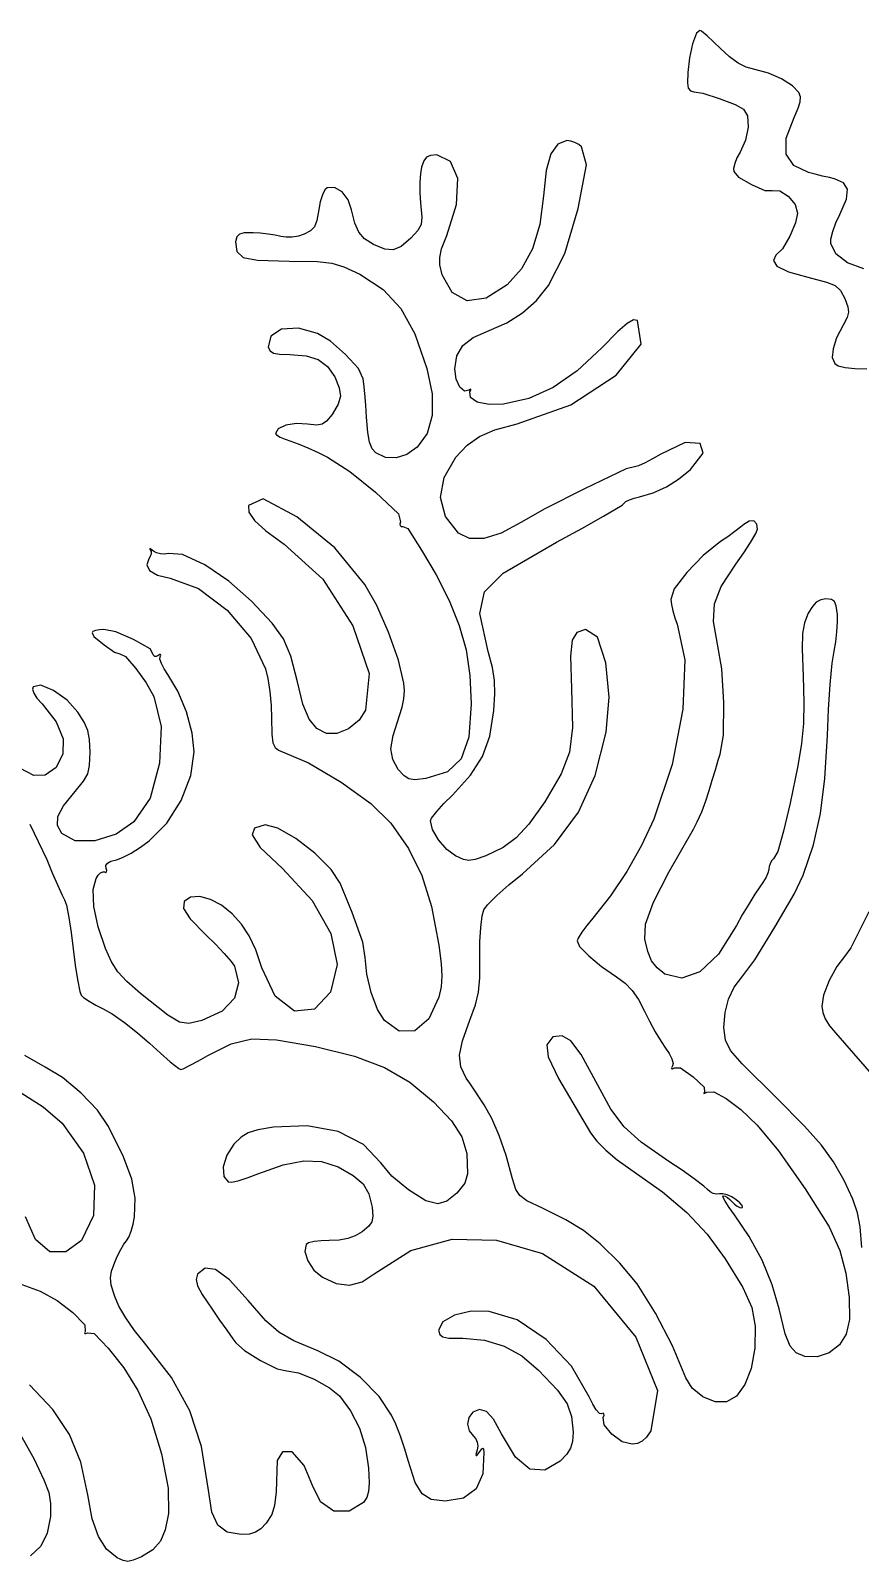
# Model space of a CAD drawing. Extents: x -744 to 286, y -828 to 175.
# Drawn here: x -191.9 to 11.7, y -827.4 to -451.7 of the extents above; entities that cross this region are included whole.
import ezdxf

# ---------------------------------------------------------------- set-up
doc = ezdxf.new("R2010")
doc.units = 0
doc.layers.get('0').update_dxf_attribs({"linetype": 'CONTINUOUS'})

msp = doc.modelspace()

# ---------------------------------------------------------------- linework, layer by layer
for p, q in [((-28.53, -452.26), (-29.46, -454.96)), ((-27.66, -451.67), (-28.53, -452.26)), ((-27.25, -451.82), (-27.66, -451.67)), ((-25.9, -452.97), (-27.25, -451.82)), ((-24.33, -454.4), (-25.9, -452.97)), ((-22.6, -456.09), (-24.33, -454.4)), ((-30.22, -458.34), (-30.62, -461.92)), ((-29.46, -454.96), (-30.22, -458.34)), ((-20.36, -458.13), (-22.6, -456.09)), ((-18.29, -459.63), (-20.36, -458.13)), ((-30.62, -461.92), (-30.71, -464.52)), ((-16.27, -460.65), (-18.29, -459.63)), ((-14.22, -461.25), (-16.27, -460.65)), ((-10.82, -462.15), (-14.22, -461.25)), ((-7.6, -463.53), (-10.82, -462.15)), ((-30.71, -464.52), (-30.52, -465.8)), ((-30.52, -465.8), (-30, -466.44)), ((-4.96, -465.19), (-7.6, -463.53)), ((-3.37, -466.9), (-4.96, -465.19)), ((-30, -466.44), (-29.11, -466.67)), ((-29.11, -466.67), (-26.95, -466.99)), ((-26.95, -466.99), (-22.95, -468.3)), ((-22.95, -468.3), (-19.02, -469.81)), ((-3.52, -470.75), (-3.04, -469.16)), ((-3, -467.93), (-3.37, -466.9)), ((-3.04, -469.16), (-3, -467.93)), ((-19.02, -469.81), (-17, -470.97)), ((-17, -470.97), (-15.98, -472.6)), ((-15.98, -472.6), (-15.83, -475.38)), ((-6.46, -478.07), (-4.54, -472.97)), ((-4.54, -472.97), (-3.52, -470.75)), ((-15.83, -475.38), (-16.46, -478.59)), ((-62.55, -479.53), (-64.2, -481.88)), ((-60.34, -478.67), (-62.55, -479.53)), ((-59.35, -478.79), (-60.34, -478.67)), ((-58.31, -479.12), (-59.35, -478.79)), ((-57.38, -479.61), (-58.31, -479.12)), ((-56.73, -480.2), (-57.38, -479.61)), ((-55.47, -484.64), (-56.73, -480.2)), ((-16.46, -478.59), (-17.81, -481.55)), ((-6.47, -482), (-6.46, -478.07)), ((-95.38, -483.63), (-95.95, -485.17)), ((-94.7, -482.76), (-95.38, -483.63)), ((-93.73, -482.31), (-94.7, -482.76)), ((-92.2, -482.17), (-93.73, -482.31)), ((-88.83, -483.8), (-92.2, -482.17)), ((-87.08, -487.98), (-88.83, -483.8)), ((-64.2, -481.88), (-65.34, -485.98)), ((-57.51, -495.37), (-55.47, -484.64)), ((-19.11, -484.32), (-19.42, -485.52)), ((-18.56, -482.94), (-19.11, -484.32)), ((-17.81, -481.55), (-18.56, -482.94)), ((-4.6, -484.8), (-6.47, -482)), ((-96.24, -486.72), (-96.37, -488.98)), ((-95.95, -485.17), (-96.24, -486.72)), ((-87.37, -494.38), (-87.08, -487.98)), ((-65.34, -485.98), (-66, -492.24)), ((-19.42, -485.52), (-19.36, -486.25)), ((-19.36, -486.25), (-18.19, -487.68)), ((-18.19, -487.68), (-15.03, -489.47)), ((-0.98, -486.54), (-4.6, -484.8)), ((0.64, -486.94), (-0.98, -486.54)), ((2.43, -487.37), (0.64, -486.94)), ((4.12, -487.77), (2.43, -487.37)), ((5.39, -488.07), (4.12, -487.77)), ((7.59, -489.05), (5.39, -488.07)), ((-120.28, -492.02), (-120.79, -493.69)), ((-119.69, -490.77), (-120.28, -492.02)), ((-119.09, -490.25), (-119.69, -490.77)), ((-117.28, -490.19), (-119.09, -490.25)), ((-115.45, -491.23), (-117.28, -490.19)), ((-113.96, -493.18), (-115.45, -491.23)), ((-96.37, -488.98), (-96.35, -491.49)), ((-96.35, -491.49), (-96.18, -493.91)), ((-66, -492.24), (-66.93, -499.27)), ((-15.03, -489.47), (-11.71, -490.92)), ((-11.71, -490.92), (-9.96, -490.94)), ((-9.96, -490.94), (-8.08, -490.98)), ((-8.08, -490.98), (-5.97, -492.29)), ((8.56, -490.63), (7.59, -489.05)), ((8.31, -493.06), (8.56, -490.63)), ((-121.15, -495.62), (-121.61, -498.29)), ((-120.79, -493.69), (-121.15, -495.62)), ((-113.12, -495.66), (-113.96, -493.18)), ((-112.34, -498.94), (-113.12, -495.66)), ((-96.18, -493.91), (-95.89, -497.43)), ((-89.75, -501.98), (-87.37, -494.38)), ((-60.82, -506.42), (-57.51, -495.37)), ((-5.97, -492.29), (-4.32, -494.32)), ((-4.32, -494.32), (-3.75, -496.45)), ((6.68, -496.81), (8.31, -493.06)), ((-121.61, -498.29), (-122.2, -499.81)), ((-111.35, -501.14), (-112.34, -498.94)), ((-96.08, -499.24), (-96.83, -500.71)), ((-95.89, -497.43), (-96.08, -499.24)), ((-66.93, -499.27), (-68.73, -505.25)), ((-4.18, -498.84), (-5.63, -502.16)), ((-3.75, -496.45), (-4.18, -498.84)), ((4.98, -500.99), (5.73, -498.89)), ((5.73, -498.89), (6.68, -496.81)), ((-141.23, -502.27), (-141.58, -503.54)), ((-140.61, -501.61), (-141.23, -502.27)), ((-139.5, -501.32), (-140.61, -501.61)), ((-137.25, -501.32), (-139.5, -501.32)), ((-135.51, -501.43), (-137.25, -501.32)), ((-133.61, -501.64), (-135.51, -501.43)), ((-131.83, -501.9), (-133.61, -501.64)), ((-130.49, -502.19), (-131.83, -501.9)), ((-129.18, -502.39), (-130.49, -502.19)), ((-127.67, -502.36), (-129.18, -502.39)), ((-126.14, -502.12), (-127.67, -502.36)), ((-124.76, -501.68), (-126.14, -502.12)), ((-123.16, -500.82), (-124.76, -501.68)), ((-122.2, -499.81), (-123.16, -500.82)), ((-109.91, -502.76), (-111.35, -501.14)), ((-107.77, -504.16), (-109.91, -502.76)), ((-98.57, -502.66), (-100.94, -504.69)), ((-96.83, -500.71), (-98.57, -502.66)), ((-91.02, -505.28), (-89.75, -501.98)), ((-5.63, -502.16), (-7.43, -505.26)), ((4.44, -503.97), (4.49, -502.83)), ((4.49, -502.83), (4.98, -500.99)), ((-141.58, -503.54), (-141.25, -505.93)), ((-141.25, -505.93), (-139.7, -507.36)), ((-104.95, -505.34), (-107.77, -504.16)), ((-102.88, -505.5), (-104.95, -505.34)), ((-100.94, -504.69), (-102.88, -505.5)), ((-91.5, -507.34), (-91.02, -505.28)), ((-68.73, -505.25), (-71.4, -510.18)), ((-64.82, -514.25), (-60.82, -506.42)), ((-9.02, -506.82), (-9.61, -508.1)), ((-7.43, -505.26), (-9.02, -506.82)), ((5.68, -506.49), (4.44, -503.97)), ((8.57, -508.67), (5.68, -506.49)), ((-139.7, -507.36), (-136.2, -508.05)), ((-136.2, -508.05), (-128.45, -508.24)), ((-128.45, -508.24), (-121.59, -508.38)), ((-121.59, -508.38), (-117.98, -508.77)), ((-117.98, -508.77), (-115.01, -509.65)), ((-115.01, -509.65), (-111.06, -511.47)), ((-91.45, -509.2), (-91.5, -507.34)), ((-90.87, -511.64), (-91.45, -509.2)), ((-71.4, -510.18), (-74.95, -514.11)), ((-9.61, -508.1), (-8.76, -509.47)), ((-8.76, -509.47), (-5.89, -510.9)), ((-5.89, -510.9), (-1.2, -512.22)), ((12.54, -510.17), (8.57, -508.67)), ((-111.06, -511.47), (-105.35, -515.22)), ((-88.44, -516), (-90.87, -511.64)), ((-74.95, -514.11), (-80.07, -517.38)), ((-67.75, -517.89), (-64.82, -514.25)), ((-1.2, -512.22), (3.43, -513.39)), ((3.43, -513.39), (5.55, -514.27)), ((5.55, -514.27), (6.84, -515.45)), ((-105.35, -515.22), (-101.01, -519.88)), ((-84.74, -518.01), (-88.44, -516)), ((-80.07, -517.38), (-84.74, -518.01)), ((-71.17, -520.95), (-67.75, -517.89)), ((6.84, -515.45), (7.93, -517.44)), ((7.93, -517.44), (8.66, -519.47)), ((-101.01, -519.88), (-97.59, -526.08)), ((-75.06, -523.42), (-71.17, -520.95)), ((8.49, -522.1), (7.48, -524.01)), ((8.82, -520.81), (8.49, -522.1)), ((8.66, -519.47), (8.82, -520.81)), ((-130.32, -525), (-132.91, -526.71)), ((-126.16, -524.73), (-130.32, -525)), ((-121.46, -526.05), (-126.16, -524.73)), ((-118.27, -527.93), (-121.46, -526.05)), ((-83.3, -526.97), (-79.39, -525.28)), ((-79.39, -525.28), (-75.06, -523.42)), ((-47.82, -525.57), (-51.7, -529.51)), ((-45.47, -523.54), (-47.82, -525.57)), ((-43.93, -522.67), (-45.47, -523.54)), ((-42.95, -522.87), (-43.93, -522.67)), ((-42.1, -528.67), (-42.95, -522.87)), ((7.48, -524.01), (5.89, -527.09)), ((-132.91, -526.71), (-133.56, -529.38)), ((-133.56, -529.38), (-133.12, -530.26)), ((-114.59, -531.17), (-118.27, -527.93)), ((-97.59, -526.08), (-94.62, -534.62)), ((-87.26, -531.48), (-85.84, -528.97)), ((-85.84, -528.97), (-83.3, -526.97)), ((-51.7, -529.51), (-57.78, -535.16)), ((-48.22, -536.27), (-42.1, -528.67)), ((5, -529.76), (4.83, -531.89)), ((5.89, -527.09), (5, -529.76)), ((-133.12, -530.26), (-132.29, -530.82)), ((-132.29, -530.82), (-130.82, -531.1)), ((-130.82, -531.1), (-128.23, -531.18)), ((-128.23, -531.18), (-124.26, -531.49)), ((-124.26, -531.49), (-121.29, -532.44)), ((-121.29, -532.44), (-119.04, -534.12)), ((-111.44, -534.65), (-114.59, -531.17)), ((-87.75, -534.71), (-87.26, -531.48)), ((4.83, -531.89), (5.42, -533.37)), ((5.42, -533.37), (6.27, -533.94)), ((-119.04, -534.12), (-117.26, -536.65)), ((-117.26, -536.65), (-116.13, -539.32)), ((-110.27, -537.12), (-111.44, -534.65)), ((-110.09, -538.34), (-110.27, -537.12)), ((-94.62, -534.62), (-93.34, -540.82)), ((-87.45, -537.23), (-87.75, -534.71)), ((-86.58, -539.23), (-87.45, -537.23)), ((-57.78, -535.16), (-63.68, -539.26)), ((-59.32, -543.55), (-48.22, -536.27)), ((6.27, -533.94), (7.98, -534.34)), ((7.98, -534.34), (10.33, -534.59)), ((10.33, -534.59), (13.31, -534.67)), ((-116.13, -539.32), (-115.86, -541.4)), ((-109.85, -540.75), (-110.09, -538.34)), ((-109.62, -543.61), (-109.85, -540.75)), ((-93.34, -540.82), (-93.33, -546.15)), ((-85.41, -540.14), (-86.58, -539.23)), ((-84.24, -539.92), (-85.41, -540.14)), ((-83.97, -539.71), (-84.24, -539.92)), ((-84.11, -540.37), (-83.89, -539.94)), ((-83.96, -541.72), (-84.11, -540.37)), ((-83.87, -539.74), (-83.97, -539.71)), ((-83.89, -539.94), (-83.87, -539.74)), ((-63.68, -539.26), (-69.63, -541.95)), ((-116.41, -543.41), (-117.89, -545.88)), ((-115.86, -541.4), (-116.41, -543.41)), ((-109.42, -546.6), (-109.62, -543.61)), ((-82.28, -542.84), (-83.96, -541.72)), ((-79.32, -543.46), (-82.28, -542.84)), ((-75.84, -543.36), (-79.32, -543.46)), ((-69.63, -541.95), (-75.84, -543.36)), ((-72.47, -548.19), (-59.32, -543.55)), ((-129.24, -548.55), (-131.13, -549.42)), ((-126.65, -548.11), (-129.24, -548.55)), ((-123.92, -548.26), (-126.65, -548.11)), ((-121.64, -548.51), (-123.92, -548.26)), ((-120.31, -548.3), (-121.64, -548.51)), ((-119.24, -547.55), (-120.31, -548.3)), ((-117.89, -545.88), (-119.24, -547.55)), ((-109.12, -550.32), (-109.42, -546.6)), ((-93.33, -546.15), (-94.57, -550.53)), ((-77.97, -549.69), (-72.47, -548.19)), ((-131.13, -549.42), (-131.75, -550.55)), ((-131.75, -550.55), (-131.54, -550.93)), ((-131.54, -550.93), (-130.64, -551.45)), ((-130.64, -551.45), (-129.43, -552)), ((-129.43, -552), (-128, -552.49)), ((-108.69, -552.72), (-109.12, -550.32)), ((-94.57, -550.53), (-97.01, -553.92)), ((-84.72, -553.4), (-81.76, -551.3)), ((-81.76, -551.3), (-77.97, -549.69)), ((-128, -552.49), (-126.19, -553.12)), ((-126.19, -553.12), (-123.81, -554.11)), ((-123.81, -554.11), (-121.3, -555.26)), ((-121.3, -555.26), (-119.02, -556.4)), ((-108.08, -554.31), (-108.69, -552.72)), ((-107.18, -555.35), (-108.08, -554.31)), ((-104.83, -556.43), (-107.18, -555.35)), ((-99.52, -555.7), (-102.2, -556.56)), ((-97.01, -553.92), (-99.52, -555.7)), ((-87.5, -556.39), (-84.72, -553.4)), ((-37.25, -555.67), (-39.25, -556.81)), ((-31.29, -552.82), (-37.25, -555.67)), ((-27.6, -553.03), (-31.29, -552.82)), ((-30, -559.37), (-26.89, -555.36)), ((-26.89, -555.36), (-27.6, -553.03)), ((-119.02, -556.4), (-113.56, -559.88)), ((-113.56, -559.88), (-107.28, -565.01)), ((-102.2, -556.56), (-104.83, -556.43)), ((-90.4, -561.39), (-87.5, -556.39)), ((-45.76, -559.21), (-55.99, -564.15)), ((-43.4, -558.66), (-45.76, -559.21)), ((-42.7, -558.51), (-43.4, -558.66)), ((-41.12, -557.77), (-42.7, -558.51)), ((-39.25, -556.81), (-41.12, -557.77)), ((-32.87, -561.77), (-30, -559.37)), ((-91.28, -566.32), (-90.4, -561.39)), ((-35.89, -563.7), (-32.87, -561.77)), ((-134.79, -566.64), (-138.4, -568.21)), ((-126.56, -571.01), (-134.79, -566.64)), ((-107.28, -565.01), (-101.58, -570.32)), ((-90.06, -570.94), (-91.28, -566.32)), ((-55.99, -564.15), (-65.71, -569.04)), ((-46.24, -567.66), (-45.85, -567.3)), ((-45.85, -567.3), (-44.92, -566.87)), ((-44.92, -566.87), (-43.76, -566.46)), ((-43.76, -566.46), (-42.49, -566.13)), ((-42.49, -566.13), (-39.09, -565.15)), ((-39.09, -565.15), (-35.89, -563.7)), ((-138.4, -568.21), (-138.32, -569.89)), ((-138.32, -569.89), (-136.91, -571.95)), ((-117.26, -578.65), (-126.56, -571.01)), ((-101.58, -570.32), (-101.15, -572.28)), ((-86.87, -575.06), (-90.06, -570.94)), ((-65.71, -569.04), (-71.59, -572.44)), ((-56.63, -573.85), (-51.32, -570.83)), ((-51.32, -570.83), (-46.76, -568.17)), ((-46.76, -568.17), (-46.24, -567.66)), ((-136.91, -571.95), (-134.14, -574.48)), ((-134.14, -574.48), (-129.64, -577.74)), ((-101.15, -572.28), (-101.27, -572.79)), ((-101.27, -572.79), (-101.19, -573.18)), ((-101.19, -573.18), (-100.94, -573.39)), ((-100.94, -573.39), (-100.56, -573.41)), ((-100.56, -573.41), (-99.34, -573.91)), ((-99.34, -573.91), (-95.92, -579.17)), ((-71.59, -572.44), (-76.39, -575.05)), ((-62.82, -577.28), (-56.63, -573.85)), ((-19.12, -574.66), (-20.82, -575.9)), ((-17.67, -573.56), (-19.12, -574.66)), ((-16.88, -572.88), (-17.67, -573.56)), ((-15.6, -572.06), (-16.88, -572.88)), ((-14.4, -572.04), (-15.6, -572.06)), ((-13.66, -572.79), (-14.4, -572.04)), ((-13.92, -575.09), (-13.55, -574.08)), ((-13.55, -574.08), (-13.66, -572.79)), ((-129.64, -577.74), (-120.19, -586.36)), ((-109.82, -587.62), (-117.26, -578.65)), ((-84.21, -576.36), (-86.87, -575.06)), ((-80.66, -576.36), (-84.21, -576.36)), ((-76.39, -575.05), (-80.66, -576.36)), ((-75.91, -584.86), (-62.82, -577.28)), ((-22.59, -577.12), (-26.89, -580.52)), ((-20.82, -575.9), (-22.59, -577.12)), ((-16.92, -579.88), (-15.24, -577.3)), ((-15.24, -577.3), (-13.92, -575.09)), ((-162.88, -581.33), (-163.35, -582.8)), ((-162.51, -580.75), (-162.88, -581.33)), ((-162.57, -578.84), (-162.63, -578.9)), ((-162.63, -578.9), (-162.51, -579.12)), ((-162.26, -579.01), (-162.57, -578.84)), ((-162.51, -579.12), (-162.31, -579.55)), ((-162.31, -580.13), (-162.51, -580.75)), ((-162.31, -579.55), (-162.31, -580.13)), ((-161.69, -579.42), (-162.26, -579.01)), ((-160.95, -579.83), (-161.69, -579.42)), ((-159.99, -580.09), (-160.95, -579.83)), ((-158.97, -580.17), (-159.99, -580.09)), ((-158.06, -580.05), (-158.97, -580.17)), ((-154.56, -580.25), (-158.06, -580.05)), ((-149.15, -582.84), (-154.56, -580.25)), ((-95.92, -579.17), (-92.37, -585.24)), ((-26.89, -580.52), (-30.9, -584.66)), ((-18.85, -582.63), (-16.92, -579.88)), ((-163.35, -582.8), (-162.68, -584.18)), ((-162.68, -584.18), (-160.72, -585.33)), ((-160.72, -585.33), (-157.64, -586.08)), ((-157.64, -586.08), (-150.68, -588.59)), ((-143.2, -586.82), (-149.15, -582.84)), ((-92.37, -585.24), (-89.17, -591.56)), ((-80.52, -589.42), (-75.91, -584.86)), ((-30.9, -584.66), (-33.94, -588.67)), ((-22.43, -588.12), (-18.85, -582.63)), ((-150.68, -588.59), (-143.64, -593.91)), ((-137.63, -591.72), (-143.2, -586.82)), ((-120.19, -586.36), (-112.79, -597.82)), ((-106.96, -592.62), (-109.82, -587.62)), ((-81.65, -594.73), (-80.52, -589.42)), ((-33.94, -588.67), (-34.75, -591.35)), ((-24.1, -592.38), (-22.43, -588.12)), ((-132.57, -597.1), (-137.63, -591.72)), ((-104.04, -599.3), (-106.96, -592.62)), ((-89.17, -591.56), (-86.7, -597.66)), ((-34.75, -591.35), (-34.64, -592.52)), ((-34.64, -592.52), (-34.3, -594.11)), ((-24.36, -596.71), (-24.1, -592.38)), ((-0.07, -593.01), (-1.07, -594.67)), ((0.9, -591.96), (-0.07, -593.01)), ((1.98, -591.38), (0.9, -591.96)), ((3.25, -591.17), (1.98, -591.38)), ((4.61, -591.33), (3.25, -591.17)), ((5.37, -591.84), (4.61, -591.33)), ((5.81, -592.87), (5.37, -591.84)), ((6.07, -595.01), (5.81, -592.87)), ((-143.64, -593.91), (-137.77, -600.88)), ((-129.78, -601.01), (-132.57, -597.1)), ((-79.63, -604.06), (-81.65, -594.73)), ((-34.3, -594.11), (-33.8, -595.83)), ((-33.8, -595.83), (-33.21, -597.41)), ((-33.21, -597.41), (-31.32, -606.15)), ((-23.34, -602.32), (-24.36, -596.71)), ((-2.01, -597.06), (-2.48, -599.67)), ((-1.07, -594.67), (-2.01, -597.06)), ((5.96, -599.23), (6.11, -596.84)), ((6.11, -596.84), (6.07, -595.01)), ((-176.56, -599.17), (-176.75, -599.49)), ((-176.75, -599.49), (-176.31, -600.44)), ((-175.9, -598.91), (-176.56, -599.17)), ((-176.31, -600.44), (-173.82, -602.44)), ((-174.97, -598.73), (-175.9, -598.91)), ((-173.87, -598.67), (-174.97, -598.73)), ((-170.97, -599.22), (-173.87, -598.67)), ((-166.64, -601.15), (-170.97, -599.22)), ((-162.53, -603.42), (-166.64, -601.15)), ((-137.77, -600.88), (-134.24, -608.34)), ((-127.99, -605.22), (-129.78, -601.01)), ((-112.79, -597.82), (-108.81, -609.46)), ((-101.61, -606.2), (-104.04, -599.3)), ((-86.7, -597.66), (-85.02, -603.67)), ((-57.81, -599.42), (-58.99, -601.33)), ((-55.74, -598.67), (-57.81, -599.42)), ((-52.81, -600.57), (-55.74, -598.67)), ((-50.76, -606.9), (-52.81, -600.57)), ((-2.48, -599.67), (-2.58, -603.41)), ((5.66, -601.75), (5.96, -599.23)), ((-173.82, -602.44), (-171.24, -604.28)), ((-171.24, -604.28), (-169.93, -604.67)), ((-169.93, -604.67), (-168.57, -605.27)), ((-161.75, -604.82), (-162.53, -603.42)), ((-161.65, -605.13), (-161.75, -604.82)), ((-160.17, -604.85), (-160.59, -605.08)), ((-159.95, -604.86), (-160.17, -604.85)), ((-159.89, -605.02), (-159.95, -604.86)), ((-85.02, -603.67), (-84.06, -609.96)), ((-78.58, -608.03), (-79.63, -604.06)), ((-58.99, -601.33), (-59.4, -605.22)), ((-22.28, -608.35), (-23.34, -602.32)), ((-2.58, -603.41), (-2.34, -610.17)), ((4.78, -606.94), (5.25, -604.01)), ((5.25, -604.01), (5.66, -601.75)), ((-168.57, -605.27), (-166.03, -608.28)), ((-166.03, -608.28), (-163.51, -611.81)), ((-161.41, -605.3), (-161.65, -605.13)), ((-161.03, -605.28), (-161.41, -605.3)), ((-160.59, -605.08), (-161.03, -605.28)), ((-160.15, -605.97), (-160.06, -605.37)), ((-159.77, -607.06), (-160.15, -605.97)), ((-160.06, -605.37), (-159.89, -605.02)), ((-159.11, -608.37), (-159.77, -607.06)), ((-158.21, -609.72), (-159.11, -608.37)), ((-134.24, -608.34), (-133.67, -610.7)), ((-126.42, -611.51), (-127.99, -605.22)), ((-100.28, -611.83), (-101.61, -606.2)), ((-78.06, -611.22), (-78.58, -608.03)), ((-59.4, -605.22), (-59.12, -613.28)), ((-49.9, -615.26), (-50.76, -606.9)), ((-31.32, -606.15), (-31.85, -618.25)), ((-21.8, -616.59), (-22.28, -608.35)), ((4.31, -612.21), (4.78, -606.94)), ((-189.36, -612.31), (-191.19, -612.76)), ((-186.25, -613.62), (-189.36, -612.31)), ((-163.51, -611.81), (-161.65, -615.17)), ((-155.71, -613.85), (-158.21, -609.72)), ((-133.67, -610.7), (-133.2, -613.89)), ((-125.04, -617.01), (-126.42, -611.51)), ((-108.81, -609.46), (-109.67, -618.48)), ((-100.14, -613.65), (-100.28, -611.83)), ((-84.06, -609.96), (-83.75, -616.93)), ((-77.94, -614.46), (-78.06, -611.22)), ((-2.34, -610.17), (-2.15, -616.62)), ((3.89, -618.36), (4.31, -612.21)), ((-191.19, -612.76), (-191.39, -613.35)), ((-191.39, -613.35), (-191.07, -614.3)), ((-191.07, -614.3), (-190.29, -615.51)), ((-190.29, -615.51), (-189.06, -616.92)), ((-182.92, -616.01), (-186.25, -613.62)), ((-180.25, -618.97), (-182.92, -616.01)), ((-161.65, -615.17), (-159.8, -622.47)), ((-153.63, -618.92), (-155.71, -613.85)), ((-133.2, -613.89), (-132.87, -617.31)), ((-100.68, -617.77), (-100.28, -615.67)), ((-100.28, -615.67), (-100.14, -613.65)), ((-78.19, -618.57), (-77.94, -614.46)), ((-59.12, -613.28), (-58.92, -622.77)), ((-50.62, -623.9), (-49.9, -615.26)), ((-189.06, -616.92), (-185.62, -621.32)), ((-178.7, -621.4), (-180.25, -618.97)), ((-152.21, -624.15), (-153.63, -618.92)), ((-132.87, -617.31), (-132.76, -620.46)), ((-123.49, -620.7), (-125.04, -617.01)), ((-109.67, -618.48), (-111.28, -620.97)), ((-102.95, -624.7), (-101.32, -619.83)), ((-101.32, -619.83), (-100.68, -617.77)), ((-83.75, -616.93), (-84.31, -625.13)), ((-79.19, -624.83), (-78.19, -618.57)), ((-31.85, -618.25), (-34.47, -631.82)), ((-21.85, -624.6), (-21.8, -616.59)), ((-2.15, -616.62), (-2.28, -621.76)), ((3.61, -624.67), (3.89, -618.36)), ((-185.62, -621.32), (-183.9, -625.48)), ((-177.82, -623.44), (-178.7, -621.4)), ((-177.39, -625.69), (-177.82, -623.44)), ((-159.8, -622.47), (-160.22, -631.51)), ((-132.76, -620.46), (-132.69, -624.38)), ((-121.62, -623.02), (-123.49, -620.7)), ((-119.3, -624.25), (-121.62, -623.02)), ((-113.84, -623.03), (-116.73, -624.24)), ((-111.28, -620.97), (-113.84, -623.03)), ((-58.92, -622.77), (-59.66, -628.79)), ((-2.28, -621.76), (-2.76, -626.63)), ((-183.9, -625.48), (-183.93, -629.24)), ((-177.25, -628.78), (-177.39, -625.69)), ((-151.75, -628.75), (-152.21, -624.15)), ((-132.69, -624.38), (-132.42, -626.47)), ((-132.42, -626.47), (-131.89, -627.67)), ((-116.73, -624.24), (-119.3, -624.25)), ((-103.46, -628), (-102.95, -624.7)), ((-84.31, -625.13), (-86.19, -630.41)), ((-80.98, -629.86), (-79.19, -624.83)), ((-53.34, -634.53), (-50.62, -623.9)), ((-22.67, -629.28), (-21.85, -624.6)), ((-2.76, -626.63), (-3.67, -632.17)), ((3.01, -635.22), (3.61, -624.67)), ((-183.93, -629.24), (-185.61, -632.52)), ((-177.38, -632.07), (-177.25, -628.78)), ((-152.54, -634.54), (-151.75, -628.75)), ((-131.89, -627.67), (-131, -628.33)), ((-131, -628.33), (-123.71, -631.45)), ((-103.03, -630.6), (-103.46, -628)), ((-101.67, -633.05), (-103.03, -630.6)), ((-86.19, -630.41), (-89.62, -633.61)), ((-83.9, -634.44), (-80.98, -629.86)), ((-59.66, -628.79), (-61.67, -634.1)), ((-23.83, -633.09), (-23.14, -630.79)), ((-23.14, -630.79), (-22.67, -629.28)), ((-191.1, -634.55), (-194.47, -632.72)), ((-188.26, -634.42), (-191.1, -634.55)), ((-185.61, -632.52), (-188.26, -634.42)), ((-178.85, -635.95), (-177.84, -634.12)), ((-177.84, -634.12), (-177.38, -632.07)), ((-160.22, -631.51), (-162.56, -640.09)), ((-154.89, -640.62), (-152.54, -634.54)), ((-123.71, -631.45), (-115.7, -636.13)), ((-100.24, -634.64), (-101.67, -633.05)), ((-99.06, -635.35), (-100.24, -634.64)), ((-89.62, -633.61), (-94.91, -635.28)), ((-88.39, -639.36), (-83.9, -634.44)), ((-61.67, -634.1), (-65.72, -640.95)), ((-57.48, -643.55), (-53.34, -634.53)), ((-34.47, -631.82), (-39, -645.25)), ((-24.61, -635.66), (-23.83, -633.09)), ((-3.67, -632.17), (-5.5, -641.31)), ((-183.8, -641.96), (-180.89, -638.42)), ((-180.89, -638.42), (-178.85, -635.95)), ((-115.7, -636.13), (-108.42, -641.39)), ((-97.58, -635.55), (-99.06, -635.35)), ((-94.91, -635.28), (-97.58, -635.55)), ((-26.18, -640.73), (-25.35, -638.17)), ((-25.35, -638.17), (-24.61, -635.66)), ((1.9, -643.87), (3.01, -635.22)), ((-185.15, -644.6), (-183.8, -641.96)), ((-162.56, -640.09), (-166.5, -645.93)), ((-158.42, -646.22), (-154.89, -640.62)), ((-108.42, -641.39), (-103.52, -646.25)), ((-92.17, -643.35), (-90.44, -641.43)), ((-90.44, -641.43), (-88.39, -639.36)), ((-65.72, -640.95), (-69.59, -646.43)), ((-27.22, -643.44), (-26.18, -640.73)), ((-5.5, -641.31), (-7.11, -648.15)), ((-185.23, -646.77), (-185.15, -644.6)), ((-166.5, -645.93), (-170.87, -648.95)), ((-162.75, -650.58), (-158.42, -646.22)), ((-103.52, -646.25), (-99.14, -652.47)), ((-93.75, -645.66), (-93.52, -645)), ((-93.27, -647.78), (-93.75, -645.66)), ((-93.52, -645), (-92.17, -643.35)), ((-63.36, -651.44), (-57.48, -643.55)), ((-39, -645.25), (-41.98, -651.74)), ((-29.21, -647.67), (-28.29, -645.91)), ((-28.29, -645.91), (-27.22, -643.44)), ((0.19, -651.52), (1.9, -643.87)), ((-192.01, -646.44), (-187.87, -655.17)), ((-184.18, -648.75), (-185.23, -646.77)), ((-180.9, -650.55), (-184.18, -648.75)), ((-170.87, -648.95), (-176.07, -650.57)), ((-136.95, -647.41), (-137.53, -649.12)), ((-137.53, -649.12), (-135.51, -652.19)), ((-134.34, -646.67), (-136.95, -647.41)), ((-131.2, -647.42), (-134.34, -646.67)), ((-126.76, -650.01), (-131.2, -647.42)), ((-122.12, -653.58), (-126.76, -650.01)), ((-91.76, -650.35), (-93.27, -647.78)), ((-72.7, -649.85), (-75.96, -652.22)), ((-69.59, -646.43), (-72.7, -649.85)), ((-35.31, -658.24), (-29.21, -647.67)), ((-7.11, -648.15), (-8.55, -653.17)), ((-176.07, -650.57), (-180.9, -650.55)), ((-169.28, -654.66), (-167.16, -653.55)), ((-167.16, -653.55), (-164.88, -652.13)), ((-164.88, -652.13), (-162.75, -650.58)), ((-135.51, -652.19), (-130.09, -657.33)), ((-118.09, -657.62), (-122.12, -653.58)), ((-99.14, -652.47), (-95.9, -659.03)), ((-89.73, -652.71), (-91.76, -650.35)), ((-87.61, -654.25), (-89.73, -652.71)), ((-75.96, -652.22), (-80.18, -654.2)), ((-71.22, -658.67), (-63.36, -651.44)), ((-41.98, -651.74), (-45.55, -658.09)), ((-8.55, -653.17), (-9.64, -654.96)), ((-2.29, -658.97), (0.19, -651.52)), ((-187.87, -655.17), (-186.53, -658.38)), ((-173.37, -656.63), (-173.02, -656.05)), ((-173.33, -657.32), (-173.37, -656.63)), ((-173.17, -657.85), (-173.33, -657.32)), ((-173.02, -656.05), (-172.18, -655.58)), ((-172.18, -655.58), (-170.8, -655.19)), ((-170.8, -655.19), (-169.28, -654.66)), ((-130.09, -657.33), (-122.75, -665.22)), ((-85.69, -655.1), (-87.61, -654.25)), ((-84.31, -655.35), (-85.69, -655.1)), ((-82.79, -655.11), (-84.31, -655.35)), ((-80.18, -654.2), (-82.79, -655.11)), ((-10.75, -657.53), (-10.89, -658.29)), ((-10.67, -656.89), (-10.75, -657.53)), ((-10.42, -656.18), (-10.67, -656.89)), ((-10.06, -655.5), (-10.42, -656.18)), ((-9.64, -654.96), (-10.06, -655.5)), ((-186.53, -658.38), (-185.24, -661.39)), ((-176.54, -662.54), (-175.81, -659.8)), ((-175.81, -659.8), (-175.3, -659)), ((-175.3, -659), (-174.71, -658.43)), ((-174.71, -658.43), (-174.15, -658.14)), ((-174.15, -658.14), (-173.71, -658.2)), ((-173.71, -658.2), (-173.4, -658.3)), ((-173.4, -658.3), (-173.21, -658.18)), ((-173.21, -658.18), (-173.17, -657.85)), ((-115.95, -660.98), (-118.09, -657.62)), ((-112.98, -668.15), (-115.95, -660.98)), ((-95.9, -659.03), (-93.51, -666.65)), ((-74.5, -661.33), (-71.22, -658.67)), ((-45.55, -658.09), (-49.57, -664.1)), ((-39.01, -665.65), (-35.31, -658.24)), ((-12.19, -660.79), (-13.08, -662.08)), ((-11.43, -659.47), (-12.19, -660.79)), ((-10.89, -658.29), (-11.43, -659.47)), ((-4.5, -663.62), (-2.29, -658.97)), ((-185.24, -661.39), (-184.12, -663.91)), ((-184.12, -663.91), (-183.55, -665.08)), ((-183.55, -665.08), (-183.09, -666.34)), ((-176.32, -666.67), (-176.54, -662.54)), ((-152.64, -664.36), (-154.2, -665.46)), ((-150.36, -664.22), (-152.64, -664.36)), ((-147.76, -664.92), (-150.36, -664.22)), ((-145.04, -666.37), (-147.76, -664.92)), ((-79.8, -666.25), (-77.45, -663.95)), ((-77.45, -663.95), (-74.5, -661.33)), ((-49.57, -664.1), (-53.93, -669.57)), ((-14.19, -663.69), (-15.68, -666.07)), ((-13.08, -662.08), (-14.19, -663.69)), ((-9.25, -671.78), (-4.5, -663.62)), ((-183.09, -666.34), (-182.49, -669.4)), ((-175.3, -671.63), (-176.32, -666.67)), ((-154.2, -665.46), (-154.38, -667.15)), ((-154.38, -667.15), (-152.75, -669.72)), ((-142.41, -668.49), (-145.04, -666.37)), ((-140.09, -671.04), (-142.41, -668.49)), ((-122.75, -665.22), (-118.19, -673.28)), ((-110.36, -675.45), (-112.98, -668.15)), ((-93.51, -666.65), (-91.7, -676.13)), ((-81.1, -668.94), (-80.68, -667.51)), ((-80.68, -667.51), (-79.8, -666.25)), ((-41, -671.04), (-39.01, -665.65)), ((-17.25, -668.74), (-18.66, -671.32)), ((-15.68, -666.07), (-17.25, -668.74)), ((13.82, -667.97), (9.36, -676.85)), ((-182.49, -669.4), (-181.9, -673.08)), ((-173.51, -677.02), (-175.3, -671.63)), ((-152.75, -669.72), (-148.87, -673.64)), ((-138.22, -673.89), (-140.09, -671.04)), ((-81.61, -675.33), (-81.41, -671.85)), ((-81.41, -671.85), (-81.1, -668.94)), ((-55.39, -671.33), (-56.62, -673.01)), ((-53.93, -669.57), (-55.39, -671.33)), ((-41.2, -674.66), (-41, -671.04)), ((-18.66, -671.32), (-23.1, -678.37)), ((-14.22, -679.8), (-9.25, -671.78)), ((-181.9, -673.08), (-181.39, -677.08)), ((-148.87, -673.64), (-146.53, -675.92)), ((-146.53, -675.92), (-144.38, -678.19)), ((-136.62, -677.34), (-138.22, -673.89)), ((-118.19, -673.28), (-116.68, -680.94)), ((-109.75, -679.23), (-110.36, -675.45)), ((-91.7, -676.13), (-91.1, -680.68)), ((-81.64, -679.01), (-81.61, -675.33)), ((-57.56, -674.45), (-57.75, -675.13)), ((-57.75, -675.13), (-57.21, -676.52)), ((-56.62, -673.01), (-57.56, -674.45)), ((-40.47, -677.73), (-41.2, -674.66)), ((-181.39, -677.08), (-180.89, -681.04)), ((-172.05, -680.25), (-173.51, -677.02)), ((-144.38, -678.19), (-142.64, -680.19)), ((-135.13, -681.76), (-136.62, -677.34)), ((-109.39, -683.26), (-109.75, -679.23)), ((-81.67, -684.17), (-81.64, -679.01)), ((-57.21, -676.52), (-54.94, -678.8)), ((-54.94, -678.8), (-51.82, -681.37)), ((-39.51, -679.98), (-40.47, -677.73)), ((-38.16, -681.72), (-39.51, -679.98)), ((-23.1, -678.37), (-27.66, -682.74)), ((-17.15, -683.67), (-14.22, -679.8)), ((7.82, -678.96), (5.92, -681.39)), ((9.36, -676.85), (7.82, -678.96)), ((-180.89, -681.04), (-180.34, -684.58)), ((-170.46, -682.73), (-172.05, -680.25)), ((-168.27, -685.09), (-170.46, -682.73)), ((-142.64, -680.19), (-141.87, -681.36)), ((-141.87, -681.36), (-140.82, -685.44)), ((-131.83, -688.72), (-135.13, -681.76)), ((-116.68, -680.94), (-118.26, -687.69)), ((-108.3, -687.8), (-109.39, -683.26)), ((-90.93, -683.81), (-91.12, -686.36)), ((-91.1, -680.68), (-90.93, -683.81)), ((-51.82, -681.37), (-48.09, -683.93)), ((-36.25, -683.26), (-38.16, -681.72)), ((-32.1, -684.31), (-36.25, -683.26)), ((-27.66, -682.74), (-32.1, -684.31)), ((-19.23, -686.46), (-17.15, -683.67)), ((5.92, -681.39), (4.08, -684.88)), ((-180.34, -684.58), (-179.8, -687.52)), ((-179.8, -687.52), (-179.43, -688.43)), ((-164.88, -688.02), (-168.27, -685.09)), ((-140.82, -685.44), (-141.8, -689.19)), ((-91.12, -686.36), (-91.68, -688.92)), ((-81.99, -687.68), (-81.67, -684.17)), ((-48.09, -683.93), (-46, -685.5)), ((-46, -685.5), (-44.26, -687.29)), ((-44.26, -687.29), (-42.73, -689.51)), ((-20.65, -689.41), (-19.23, -686.46)), ((4.08, -684.88), (2.68, -688.48)), ((-179.43, -688.43), (-178.85, -689.04)), ((-178.85, -689.04), (-177.52, -689.92)), ((-177.52, -689.92), (-175.87, -690.87)), ((-175.87, -690.87), (-174.06, -691.76)), ((-158.18, -693.34), (-164.88, -688.02)), ((-141.8, -689.19), (-144.86, -692.35)), ((-127.1, -692.35), (-131.83, -688.72)), ((-118.26, -687.69), (-122.23, -691.88)), ((-106.77, -691.95), (-108.3, -687.8)), ((-91.68, -688.92), (-94.13, -694.28)), ((-84.12, -694.6), (-82.74, -690.81)), ((-82.74, -690.81), (-81.99, -687.68)), ((-42.73, -689.51), (-41.23, -692.38)), ((-21.47, -692.67), (-20.65, -689.41)), ((2.68, -688.48), (2.26, -691.16)), ((2.26, -691.16), (2.47, -692.71)), ((-174.06, -691.76), (-171.84, -692.99)), ((-171.84, -692.99), (-168.82, -695.12)), ((-168.82, -695.12), (-165.61, -697.65)), ((-155.36, -695.03), (-158.18, -693.34)), ((-153.02, -695.39), (-155.36, -695.03)), ((-149.81, -694.7), (-153.02, -695.39)), ((-144.86, -692.35), (-149.81, -694.7)), ((-122.23, -691.88), (-127.1, -692.35)), ((-105.07, -694.7), (-106.77, -691.95)), ((-101.41, -697.3), (-105.07, -694.7)), ((-94.13, -694.28), (-97.57, -697.21)), ((-85.94, -699.62), (-84.12, -694.6)), ((-41.23, -692.38), (-40.01, -694.83)), ((-40.01, -694.83), (-38.6, -697.43)), ((-21.75, -696.39), (-21.47, -692.67)), ((2.47, -692.71), (3.09, -694.29)), ((3.09, -694.29), (4.12, -695.94)), ((-165.61, -697.65), (-162.66, -700.26)), ((-97.57, -697.21), (-101.41, -697.3)), ((-63.75, -698.68), (-65.17, -700.64)), ((-61.48, -698.4), (-63.75, -698.68)), ((-59.29, -699.68), (-61.48, -698.4)), ((-38.6, -697.43), (-37.2, -699.78)), ((-21.34, -699.52), (-21.75, -696.39)), ((4.12, -695.94), (5.59, -697.67)), ((5.59, -697.67), (17.21, -710.99)), ((-162.66, -700.26), (-159.98, -702.72)), ((-148.41, -703.23), (-142.67, -700.38)), ((-142.67, -700.38), (-137.6, -699.19)), ((-137.6, -699.19), (-131.5, -699.38)), ((-131.5, -699.38), (-121.95, -701.05)), ((-121.95, -701.05), (-112.38, -703.43)), ((-86.6, -703.17), (-85.94, -699.62)), ((-65.17, -700.64), (-64.89, -703.55)), ((-56.78, -703.04), (-59.29, -699.68)), ((-37.2, -699.78), (-36.08, -701.43)), ((-36.08, -701.43), (-35.19, -702.76)), ((-20.13, -702.03), (-21.34, -699.52)), ((-17.32, -705.29), (-20.13, -702.03)), ((-188.27, -706.12), (-193.28, -703.29)), ((-184, -708.67), (-188.27, -706.12)), ((-159.98, -702.72), (-157.58, -704.79)), ((-157.58, -704.79), (-155.52, -706.48)), ((-154.42, -706.54), (-152.7, -705.66)), ((-152.7, -705.66), (-150.66, -704.55)), ((-150.66, -704.55), (-148.41, -703.23)), ((-112.38, -703.43), (-105.03, -706.21)), ((-105.03, -706.21), (-98.86, -709.8)), ((-86.28, -706.04), (-86.6, -703.17)), ((-84.99, -708.79), (-86.28, -706.04)), ((-64.89, -703.55), (-62.31, -708.89)), ((-53.21, -709.67), (-56.78, -703.04)), ((-35.19, -702.76), (-34.56, -704.07)), ((-34.35, -705.83), (-34.59, -706.29)), ((-34.59, -706.29), (-34.55, -706.49)), ((-34.56, -704.07), (-34.23, -705.18)), ((-34.23, -705.18), (-34.35, -705.83)), ((-34.35, -706.51), (-33.87, -706.25)), ((-33.87, -706.25), (-32.38, -706.27)), ((-32.38, -706.27), (-29.32, -708.5)), ((-8.97, -713.6), (-17.32, -705.29)), ((-179.46, -712.46), (-184, -708.67)), ((-155.52, -706.48), (-154.98, -706.67)), ((-154.98, -706.67), (-154.42, -706.54)), ((-98.86, -709.8), (-92.98, -714.63)), ((-84.14, -710.07), (-84.99, -708.79)), ((-82.98, -711.79), (-84.14, -710.07)), ((-62.31, -708.89), (-54.47, -722.25)), ((-49.47, -716.4), (-53.21, -709.67)), ((-34.55, -706.49), (-34.35, -706.51)), ((-29.32, -708.5), (-26.59, -711.01)), ((-195.08, -711.83), (-188.79, -715.82)), ((-175.43, -716.7), (-179.46, -712.46)), ((-81.75, -713.65), (-82.98, -711.79)), ((-80.61, -715.35), (-81.75, -713.65)), ((-26.57, -712.24), (-26.73, -712.47)), ((-26.73, -712.47), (-26.67, -712.56)), ((-26.67, -712.56), (-26.44, -712.51)), ((-26.59, -711.01), (-26.57, -712.24)), ((-26.44, -712.51), (-25.98, -712.26)), ((-25.98, -712.26), (-24.21, -712.17)), ((-24.21, -712.17), (-21.23, -713.78)), ((-21.23, -713.78), (-17.61, -716.54)), ((-1.99, -720.62), (-8.97, -713.6)), ((-188.79, -715.82), (-184.15, -719.88)), ((-172.75, -720.66), (-175.43, -716.7)), ((-92.98, -714.63), (-88.59, -719.29)), ((-78.68, -718.71), (-80.61, -715.35)), ((-46.2, -720.77), (-49.47, -716.4)), ((-17.61, -716.54), (-13.64, -720.37)), ((-184.15, -719.88), (-178.91, -727.2)), ((-169.04, -728.11), (-172.75, -720.66)), ((-132.25, -720.84), (-136.12, -721.53)), ((-123.99, -720.48), (-132.25, -720.84)), ((-116.42, -721.94), (-123.99, -720.48)), ((-88.59, -719.29), (-86.05, -723.22)), ((-76.87, -722.88), (-78.68, -718.71)), ((-42.04, -724.53), (-46.2, -720.77)), ((-13.64, -720.37), (-8.35, -726.65)), ((2.17, -725.29), (-1.99, -720.62)), ((-141.96, -725.03), (-143.7, -727.69)), ((-140.22, -723.34), (-141.96, -725.03)), ((-138.47, -722.27), (-140.22, -723.34)), ((-136.12, -721.53), (-138.47, -722.27)), ((-110.21, -725.06), (-116.42, -721.94)), ((-105.93, -729.56), (-110.21, -725.06)), ((-86.05, -723.22), (-84.84, -727.28)), ((-75.2, -727.82), (-76.87, -722.88)), ((-54.47, -722.25), (-52.96, -724.31)), ((-52.96, -724.31), (-50.77, -726.53)), ((-35.24, -729.26), (-42.04, -724.53)), ((-178.91, -727.2), (-176.22, -735.09)), ((-166.99, -733.6), (-169.04, -728.11)), ((-143.7, -727.69), (-144.6, -730.59)), ((-84.84, -727.28), (-84.64, -732.28)), ((-73.67, -733.52), (-75.2, -727.82)), ((-50.77, -726.53), (-47.98, -728.85)), ((-47.98, -728.85), (-44.64, -731.2)), ((-8.35, -726.65), (-1.85, -735.97)), ((5.09, -729.33), (2.17, -725.29)), ((-144.6, -730.59), (-144.49, -732.99)), ((-138.46, -733.24), (-136.11, -732.33)), ((-136.11, -732.33), (-129.86, -730.06)), ((-129.86, -730.06), (-124.83, -729.07)), ((-124.83, -729.07), (-120.5, -729.26)), ((-120.5, -729.26), (-116.42, -730.59)), ((-116.42, -730.59), (-112.69, -732.69)), ((-112.69, -732.69), (-110.3, -734.78)), ((-103.23, -732.85), (-105.93, -729.56)), ((-84.64, -732.28), (-85.35, -734.58)), ((-44.64, -731.2), (-36.84, -736.71)), ((-32.01, -731.42), (-35.24, -729.26)), ((-29.08, -733.49), (-32.01, -731.42)), ((7.71, -733.95), (5.09, -729.33)), ((-176.22, -735.09), (-176.4, -742.56)), ((-166.17, -738.24), (-166.99, -733.6)), ((-144.49, -732.99), (-143.36, -734.27)), ((-143.36, -734.27), (-142.51, -734.34)), ((-142.51, -734.34), (-140.66, -733.92)), ((-140.66, -733.92), (-138.46, -733.24)), ((-110.3, -734.78), (-108.85, -737.25)), ((-99.14, -736.24), (-103.23, -732.85)), ((-94.89, -738.92), (-99.14, -736.24)), ((-85.35, -734.58), (-87.31, -737.08)), ((-72.85, -736.11), (-73.67, -733.52)), ((-71.83, -737.64), (-72.85, -736.11)), ((-26.67, -735.29), (-29.08, -733.49)), ((-25.76, -736.16), (-26.67, -735.29)), ((-25.14, -736.72), (-25.76, -736.16)), ((-1.85, -735.97), (4.05, -745.34)), ((9.86, -738.52), (7.71, -733.95)), ((-166.36, -742.86), (-166.17, -738.24)), ((-108.85, -737.25), (-108.05, -740.45)), ((-91.93, -739.67), (-94.89, -738.92)), ((-89.75, -739.04), (-91.93, -739.67)), ((-87.31, -737.08), (-89.75, -739.04)), ((-70.08, -738.9), (-71.83, -737.64)), ((-66.27, -740.74), (-70.08, -738.9)), ((-36.84, -736.71), (-30.83, -741.79)), ((-24.37, -737.12), (-25.14, -736.72)), ((-23.57, -737.3), (-24.37, -737.12)), ((-22.86, -737.23), (-23.57, -737.3)), ((-22.06, -737.17), (-22.86, -737.23)), ((-20.98, -737.45), (-22.06, -737.17)), ((-22.02, -737.92), (-21.86, -737.67)), ((-21.43, -739.05), (-22.02, -737.92)), ((-21.86, -737.67), (-21.44, -737.78)), ((-21.44, -737.78), (-20.88, -738.12)), ((-20.47, -740.55), (-21.43, -739.05)), ((-19.82, -737.97), (-20.98, -737.45)), ((-20.88, -738.12), (-20.29, -738.6)), ((-20.29, -738.6), (-19.75, -739.17)), ((-18.75, -738.68), (-19.82, -737.97)), ((-19.75, -739.17), (-19.19, -739.75)), ((-19.19, -739.75), (-18.54, -740.23)), ((-17.86, -739.43), (-18.75, -738.68)), ((-18.54, -740.23), (-17.89, -740.56)), ((-17.31, -740.06), (-17.86, -739.43)), ((-17.19, -740.46), (-17.31, -740.06)), ((11.02, -741.87), (9.86, -738.52)), ((-190.66, -748.45), (-193.11, -742.88)), ((-176.4, -742.56), (-179.4, -748.67)), ((-166.71, -744.63), (-166.36, -742.86)), ((-107.86, -742.73), (-108.11, -744.09)), ((-108.05, -740.45), (-107.86, -742.73)), ((-60.54, -743.56), (-66.27, -740.74)), ((-56.2, -746.25), (-60.54, -743.56)), ((-30.83, -741.79), (-25.9, -747.08)), ((-19.17, -742.34), (-20.47, -740.55)), ((-15.55, -747.67), (-19.17, -742.34)), ((-17.89, -740.56), (-17.37, -740.65)), ((-17.37, -740.65), (-17.19, -740.46)), ((11.67, -745.35), (11.02, -741.87)), ((-167.79, -747.83), (-167.21, -746.36)), ((-167.21, -746.36), (-166.71, -744.63)), ((-112.21, -747.5), (-114.03, -748.17)), ((-110.54, -746.53), (-112.21, -747.5)), ((-108.88, -745.18), (-110.54, -746.53)), ((-108.11, -744.09), (-108.88, -745.18)), ((-52.15, -749.52), (-56.2, -746.25)), ((-25.9, -747.08), (-21.42, -753.17)), ((-12.41, -753.51), (-15.55, -747.67)), ((4.05, -745.34), (6.71, -751.13)), ((12.07, -750.37), (11.67, -745.35)), ((-187.17, -751.44), (-190.66, -748.45)), ((-183.22, -751.46), (-187.17, -751.44)), ((-179.4, -748.67), (-183.22, -751.46)), ((-170.53, -752.43), (-169.74, -750.89)), ((-169.74, -750.89), (-168.96, -749.55)), ((-168.96, -749.55), (-168.34, -748.71)), ((-168.34, -748.71), (-167.79, -747.83)), ((-124.22, -749.63), (-124.58, -751.38)), ((-124.58, -751.38), (-123.88, -753.65)), ((-123.71, -749.26), (-124.22, -749.63)), ((-122.32, -748.95), (-123.71, -749.26)), ((-120.56, -748.74), (-122.32, -748.95)), ((-118.59, -748.67), (-120.56, -748.74)), ((-116.12, -748.55), (-118.59, -748.67)), ((-114.03, -748.17), (-116.12, -748.55)), ((-107.53, -756.86), (-98.54, -751.16)), ((-98.54, -751.16), (-88.43, -748.35)), ((-88.43, -748.35), (-77.53, -748.59)), ((-77.53, -748.59), (-66.25, -751.84)), ((-47.32, -754.19), (-52.15, -749.52)), ((6.71, -751.13), (8.16, -756.67)), ((-172.04, -756.23), (-171.23, -753.97)), ((-171.23, -753.97), (-170.53, -752.43)), ((-123.88, -753.65), (-122.35, -755.92)), ((-66.25, -751.84), (-53.64, -759.91)), ((-43.08, -759.34), (-47.32, -754.19)), ((-21.42, -753.17), (-17.13, -760.2)), ((-9.91, -759.54), (-12.41, -753.51)), ((-172.28, -757.86), (-172.04, -756.23)), ((-172.06, -759.61), (-172.28, -757.86)), ((-150.88, -756.92), (-151.2, -758.26)), ((-151.2, -758.26), (-150.88, -759.78)), ((-149, -755.46), (-150.88, -756.92)), ((-146.49, -755.77), (-149, -755.46)), ((-143.08, -758.3), (-146.49, -755.77)), ((-138.52, -763.37), (-143.08, -758.3)), ((-122.35, -755.92), (-120.27, -757.66)), ((-120.27, -757.66), (-116.89, -759.2)), ((-113.66, -759.59), (-110.54, -758.8)), ((-110.54, -758.8), (-107.53, -756.86)), ((8.16, -756.67), (8.96, -762.65)), ((-194.92, -759.11), (-189.49, -761.11)), ((-189.49, -761.11), (-185.36, -763.36)), ((-171.22, -762.43), (-172.06, -759.61)), ((-170.21, -764.81), (-171.22, -762.43)), ((-150.88, -759.78), (-149.77, -761.91)), ((-149.77, -761.91), (-147.34, -765.54)), ((-116.89, -759.2), (-113.66, -759.59)), ((-53.64, -759.91), (-43.41, -772.36)), ((-38.55, -766.51), (-43.08, -759.34)), ((-17.13, -760.2), (-14.93, -765.14)), ((-8.21, -765.42), (-9.91, -759.54)), ((8.96, -762.65), (9.05, -768.08)), ((-185.36, -763.36), (-181.46, -766.37)), ((-181.46, -766.37), (-178.56, -769.33)), ((-168.52, -767.68), (-170.21, -764.81)), ((-147.34, -765.54), (-145.48, -768.2)), ((-134.15, -768.36), (-138.52, -763.37)), ((-83.76, -766.04), (-87.84, -767)), ((-79.32, -766.06), (-83.76, -766.04)), ((-72.45, -768.17), (-79.32, -766.06)), ((-34.36, -774.53), (-38.55, -766.51)), ((-14.93, -765.14), (-14.07, -769.69)), ((-6.72, -771.57), (-8.21, -765.42)), ((-178.56, -769.33), (-178.44, -770.98)), ((-166.36, -770.75), (-168.52, -767.68)), ((-145.48, -768.2), (-143.72, -770.69)), ((-130.95, -771.18), (-134.15, -768.36)), ((-90.76, -768.65), (-91.75, -770.69)), ((-87.84, -767), (-90.76, -768.65)), ((-65.38, -772.95), (-72.45, -768.17)), ((-14.07, -769.69), (-14.2, -775.12)), ((9.05, -768.08), (8.25, -771.68)), ((-178.44, -770.98), (-178.6, -771.33)), ((-178.6, -771.33), (-178.55, -771.49)), ((-178.55, -771.49), (-178.34, -771.5)), ((-178.34, -771.5), (-177.93, -771.29)), ((-177.93, -771.29), (-176.27, -771.46)), ((-176.27, -771.46), (-172.8, -775.08)), ((-163.89, -773.78), (-166.36, -770.75)), ((-157.26, -782.33), (-163.89, -773.78)), ((-143.72, -770.69), (-142.22, -772.78)), ((-142.22, -772.78), (-141.49, -773.75)), ((-141.49, -773.75), (-139.39, -775.69)), ((-127.29, -773.29), (-130.95, -771.18)), ((-121.38, -775.71), (-127.29, -773.29)), ((-91.75, -770.69), (-91.48, -771.74)), ((-91.48, -771.74), (-90.75, -772.34)), ((-90.75, -772.34), (-89.24, -772.62)), ((-89.24, -772.62), (-85.83, -772.67)), ((-85.83, -772.67), (-80.51, -773.15)), ((-80.51, -773.15), (-75.71, -774.58)), ((-59.17, -779.54), (-65.38, -772.95)), ((-43.41, -772.36), (-38.02, -785.48)), ((-5.53, -774.57), (-6.72, -771.57)), ((8.25, -771.68), (6.59, -774.27)), ((-172.8, -775.08), (-169.02, -779.93)), ((-139.39, -775.69), (-135.44, -778.09)), ((-116.22, -778.31), (-121.38, -775.71)), ((-75.71, -774.58), (-71.33, -777)), ((-71.33, -777), (-67.25, -780.47)), ((-31.12, -782.34), (-34.36, -774.53)), ((-14.2, -775.12), (-15.1, -780.05)), ((-4.06, -776.2), (-5.53, -774.57)), ((-1.88, -777.14), (-4.06, -776.2)), ((1.11, -777.22), (-1.88, -777.14)), ((4.08, -776.21), (1.11, -777.22)), ((6.59, -774.27), (4.08, -776.21)), ((-169.02, -779.93), (-165.57, -785.45)), ((-135.44, -778.09), (-131.35, -780.16)), ((-131.35, -780.16), (-128.99, -780.67)), ((-128.99, -780.67), (-126.16, -781.15)), ((-126.16, -781.15), (-122.26, -782.74)), ((-110.95, -782.28), (-116.22, -778.31)), ((-67.25, -780.47), (-62.6, -785.44)), ((-54.81, -787.02), (-59.17, -779.54)), ((-15.1, -780.05), (-16.64, -784.04)), ((-186.39, -790.14), (-192.12, -784.11)), ((-152.79, -790.45), (-157.26, -782.33)), ((-122.26, -782.74), (-118.5, -784.79)), ((-118.5, -784.79), (-116.09, -786.8)), ((-106.38, -786.94), (-110.95, -782.28)), ((-29.55, -784.92), (-31.12, -782.34)), ((-26.93, -787.03), (-29.55, -784.92)), ((-16.64, -784.04), (-18.69, -786.85)), ((-165.57, -785.45), (-162.4, -792.4)), ((-116.09, -786.8), (-113.34, -790.47)), ((-103.31, -791.57), (-106.38, -786.94)), ((-62.6, -785.44), (-60.25, -788.75)), ((-60.25, -788.75), (-59.12, -791.83)), ((-53.95, -788.81), (-54.81, -787.02)), ((-53.07, -790.22), (-53.95, -788.81)), ((-38.02, -785.48), (-39.67, -795.42)), ((-23.89, -788.25), (-26.93, -787.03)), ((-21.11, -788.23), (-23.89, -788.25)), ((-18.69, -786.85), (-21.11, -788.23)), ((-182.28, -796.29), (-186.39, -790.14)), ((-162.4, -792.4), (-159.78, -801.02)), ((-149.94, -799.25), (-152.79, -790.45)), ((-113.34, -790.47), (-111.19, -794.75)), ((-102.29, -793.79), (-103.31, -791.57)), ((-84.37, -792.09), (-84.69, -793.71)), ((-83.37, -790.78), (-84.37, -792.09)), ((-81.7, -790.13), (-83.37, -790.78)), ((-80.04, -790.64), (-81.7, -790.13)), ((-78.3, -792.55), (-80.04, -790.64)), ((-76.33, -796.09), (-78.3, -792.55)), ((-59.12, -791.83), (-58.75, -795.71)), ((-52.28, -791.13), (-53.07, -790.22)), ((-51.77, -791.19), (-52.28, -791.13)), ((-51.42, -791.07), (-51.77, -791.19)), ((-51.22, -791.18), (-51.42, -791.07)), ((-51.35, -792.08), (-51.18, -791.52)), ((-51.17, -793.89), (-51.35, -792.08)), ((-51.18, -791.52), (-51.22, -791.18)), ((-195.1, -795.03), (-191.06, -802.17)), ((-179.52, -803.1), (-182.28, -796.29)), ((-111.19, -794.75), (-109.73, -799.5)), ((-101.14, -796.73), (-102.29, -793.79)), ((-84.69, -793.71), (-84.28, -795.35)), ((-84.28, -795.35), (-83.22, -796.69)), ((-72.86, -801.89), (-76.33, -796.09)), ((-58.75, -795.71), (-58.9, -797.97)), ((-49.28, -796.17), (-51.17, -793.89)), ((-46.69, -798.05), (-49.28, -796.17)), ((-39.67, -795.42), (-40.75, -796.91)), ((-148.24, -809.91), (-149.94, -799.25)), ((-109.73, -799.5), (-108.99, -804.55)), ((-100.06, -799.85), (-101.14, -796.73)), ((-99.21, -802.67), (-100.06, -799.85)), ((-83.22, -796.69), (-82.64, -797.36)), ((-82.64, -797.36), (-82.28, -798.19)), ((-82.29, -800.07), (-82.6, -801.21)), ((-82.15, -799.12), (-82.29, -800.07)), ((-82.28, -798.19), (-82.15, -799.12)), ((-81.83, -800.67), (-81.19, -799.8)), ((-81.19, -799.8), (-80.93, -799.67)), ((-80.93, -799.67), (-80.75, -799.83)), ((-80.75, -799.83), (-80.66, -800.67)), ((-59.37, -799.64), (-60.3, -801.13)), ((-58.9, -797.97), (-59.37, -799.64)), ((-44.28, -798.67), (-46.69, -798.05)), ((-42.99, -798.48), (-44.28, -798.67)), ((-41.84, -797.91), (-42.99, -798.48)), ((-40.75, -796.91), (-41.84, -797.91)), ((-191.06, -802.17), (-188.58, -807.39)), ((-177.81, -811.11), (-179.52, -803.1)), ((-159.78, -801.02), (-158.13, -809.46)), ((-131.33, -802.69), (-131.63, -810.38)), ((-130.06, -800.51), (-131.33, -802.69)), ((-127.72, -800.58), (-130.06, -800.51)), ((-124.74, -803.87), (-127.72, -800.58)), ((-122.71, -808.81), (-124.74, -803.87)), ((-97.5, -808.09), (-99.21, -802.67)), ((-82.6, -801.21), (-82.55, -801.45)), ((-82.55, -801.45), (-82.39, -801.45)), ((-82.39, -801.45), (-81.83, -800.67)), ((-80.66, -800.67), (-80.89, -805.91)), ((-69.34, -804.81), (-72.86, -801.89)), ((-61.92, -802.84), (-65.71, -805.05)), ((-60.3, -801.13), (-61.92, -802.84)), ((-188.58, -807.39), (-187.42, -810.54)), ((-108.99, -804.55), (-108.81, -808.11)), ((-80.89, -805.91), (-82.56, -809.66)), ((-65.71, -805.05), (-69.34, -804.81)), ((-187.42, -810.54), (-186.97, -813.22)), ((-176.72, -816.95), (-177.81, -811.11)), ((-158.13, -809.46), (-158.06, -815.67)), ((-147.39, -815.35), (-148.24, -809.91)), ((-131.63, -810.38), (-132, -813.75)), ((-120.7, -812.81), (-122.71, -808.81)), ((-108.93, -810.29), (-109.37, -811.79)), ((-108.81, -808.11), (-108.93, -810.29)), ((-95.83, -810.85), (-97.5, -808.09)), ((-93.59, -812.22), (-95.83, -810.85)), ((-82.56, -809.66), (-85.67, -811.9)), ((-186.97, -813.22), (-187.01, -816.43)), ((-145.94, -818.57), (-147.39, -815.35)), ((-132, -813.75), (-132.71, -815.93)), ((-117.48, -815.07), (-120.7, -812.81)), ((-113.72, -815.11), (-117.48, -815.07)), ((-110.2, -812.98), (-113.72, -815.11)), ((-109.37, -811.79), (-110.2, -812.98)), ((-90.15, -812.67), (-93.59, -812.22)), ((-85.67, -811.9), (-90.15, -812.67)), ((-187.01, -816.43), (-187.78, -820.52)), ((-175.22, -821.29), (-176.72, -816.95)), ((-158.06, -815.67), (-158.81, -819.7)), ((-143.66, -820.28), (-145.94, -818.57)), ((-134.04, -818.02), (-135.37, -819.45)), ((-132.71, -815.93), (-134.04, -818.02)), ((-187.78, -820.52), (-189.38, -823.7)), ((-173.22, -824.42), (-175.22, -821.29)), ((-160.01, -822.51), (-161.88, -824.59)), ((-158.81, -819.7), (-160.01, -822.51)), ((-140.24, -820.87), (-143.66, -820.28)), ((-138.17, -820.74), (-140.24, -820.87)), ((-136.65, -820.3), (-138.17, -820.74)), ((-135.37, -819.45), (-136.65, -820.3)), ((-189.38, -823.7), (-191.92, -826.06)), ((-170.65, -826.56), (-173.22, -824.42)), ((-169.16, -827.25), (-170.65, -826.56)), ((-164.69, -826.32), (-166.68, -827.17)), ((-161.88, -824.59), (-164.69, -826.32)), ((-167.98, -827.43), (-169.16, -827.25)), ((-166.68, -827.17), (-167.98, -827.43))]:
    msp.add_line(p, q)

doc.saveas('drawing.dxf')
